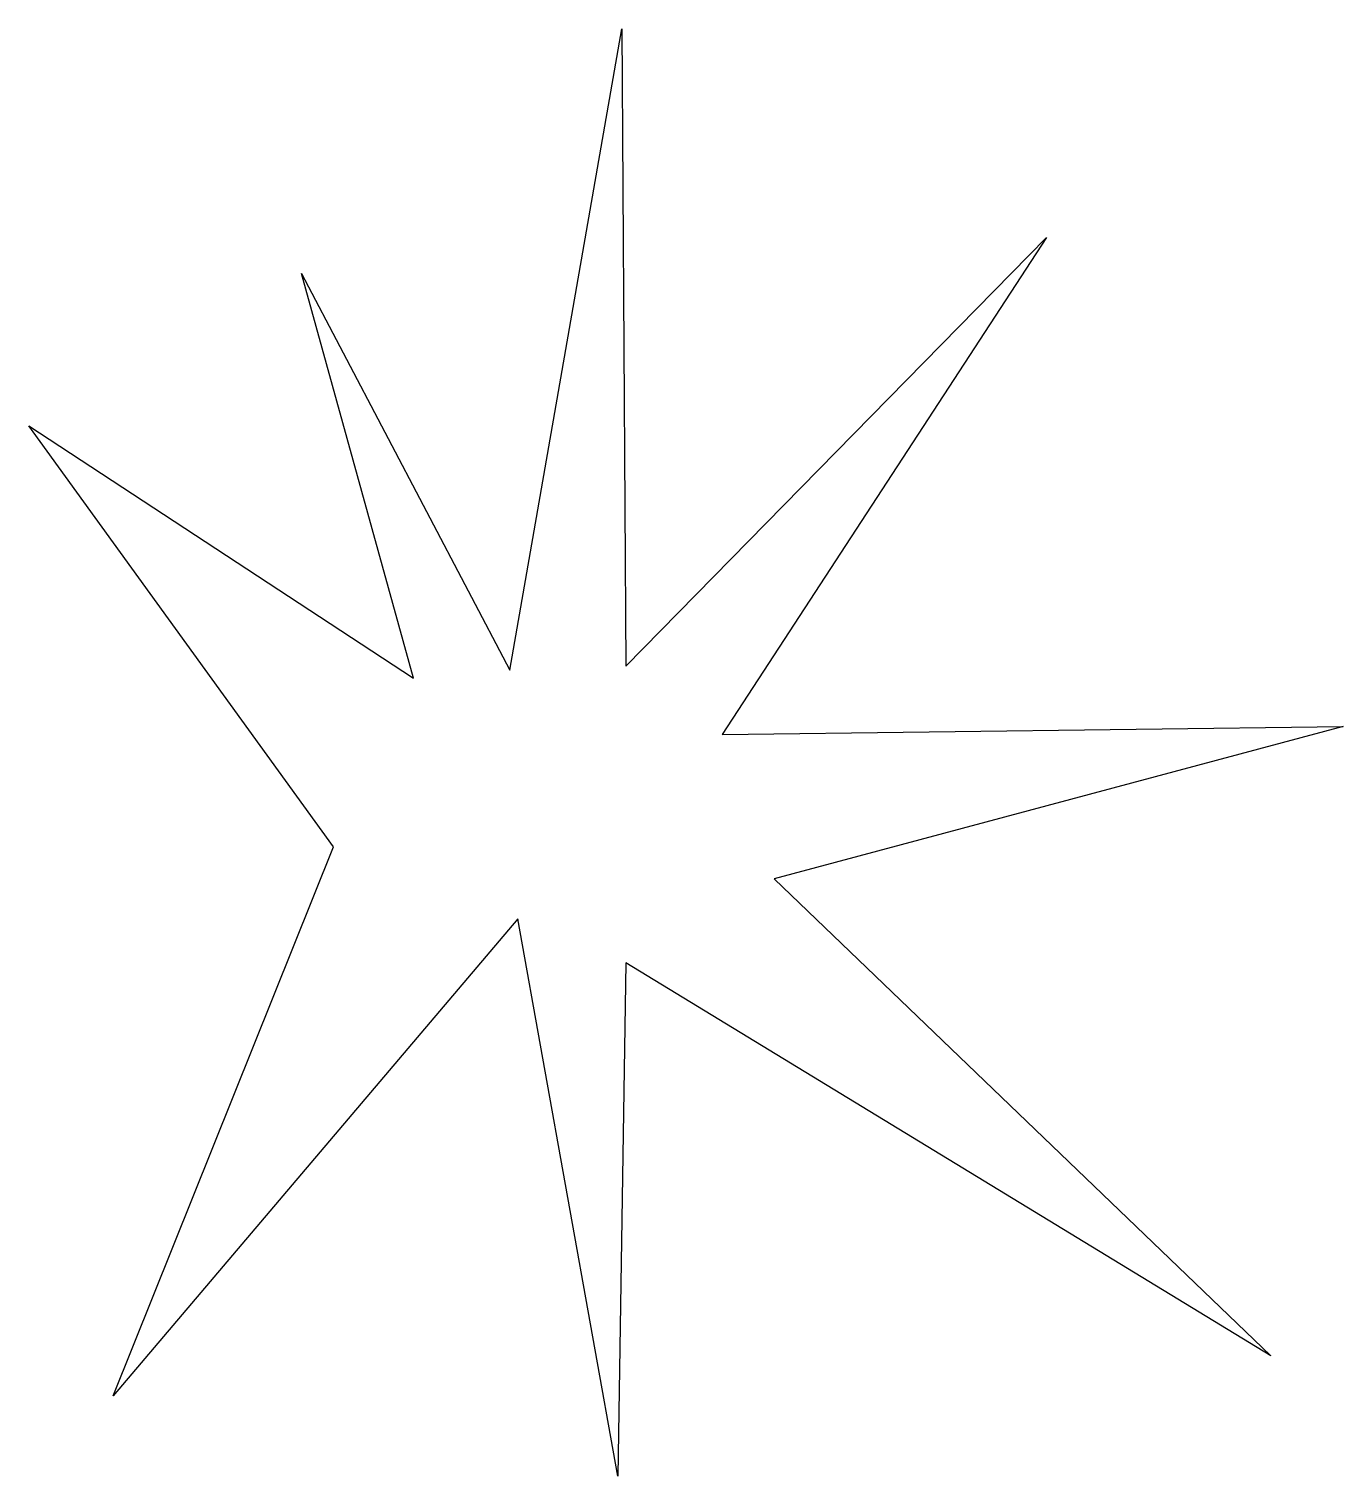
# Model space of a CAD drawing. Header units: inches. Extents: x 17.02 to 25.18, y 14.31 to 23.29.
import ezdxf

# ---------------------------------------------------------------- set-up
doc = ezdxf.new("R2010")
doc.units = ezdxf.units.IN
doc.header["$MEASUREMENT"] = 0
doc.layers.add('DXF test', color=18, linetype='Continuous', true_color=0x000000)

msp = doc.modelspace()

# ---------------------------------------------------------------- linework, layer by layer
at = {"layer": 'DXF test', "color": 1}
msp.add_lwpolyline([(18.9066, 18.2138), (17.0157, 20.8262), (19.4042, 19.2588), (18.7075, 21.7717), (20.0013, 19.3085), (20.698, 23.2894), (20.7228, 19.3334), (23.3353, 21.9956), (21.32, 18.9104), (25.1764, 18.9602), (21.6434, 18.0147), (24.7286, 15.054), (20.7228, 17.4922), (20.6731, 14.3076), (20.0511, 17.7659), (17.5382, 14.8052)], close=True, dxfattribs=at)

doc.saveas('drawing.dxf')
